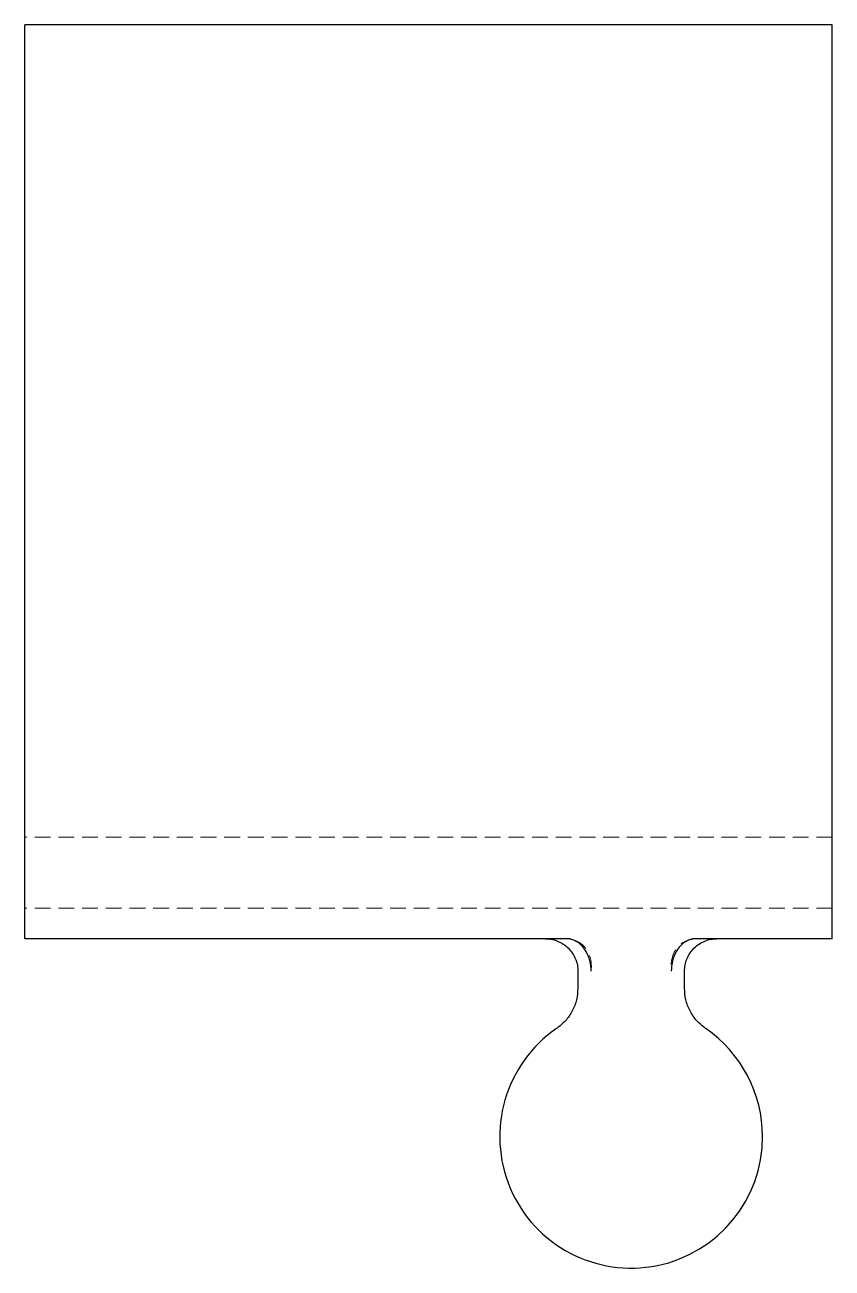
# Model space of a CAD drawing. Header units: millimetres. Extents: x 72 to 255, y 7 to 190.
# Drawn here: x 190.5 to 255.5, y 7 to 107 of the extents above.
import ezdxf

# ---------------------------------------------------------------- set-up
doc = ezdxf.new("R2010")
doc.units = ezdxf.units.MM
doc.linetypes.add('HIDDEN', pattern=[1.905, 1.27, -0.635])

msp = doc.modelspace()

# ---------------------------------------------------------------- linework, layer by layer
at = {"color": 7, "linetype": 'Continuous', "lineweight": 25}
for p, q in [((190.53, 106.39), (190.53, 107)), ((255.47, 107), (190.53, 107)), ((190.53, 34.72), (190.53, 106.39)), ((255.47, 106.39), (255.47, 107)), ((255.47, 34.72), (255.47, 106.39)), ((190.53, 33.49), (190.53, 34.72)), ((255.47, 33.49), (255.47, 34.72)), ((234.12, 33.49), (190.53, 33.49)), ((234.39, 33.5), (234.12, 33.49)), ((244.48, 33.49), (244.21, 33.5)), ((255.47, 33.49), (244.48, 33.49)), ((235.01, 30.89), (235.01, 29.52)), ((243.59, 29.52), (243.59, 30.89))]:
    msp.add_line(p, q, dxfattribs=at)
at = {"color": 7, "linetype": 'HIDDEN', "lineweight": 18}
for p, q in [((255.47, 41.66), (190.53, 41.66)), ((255.47, 35.94), (190.53, 35.94))]:
    msp.add_line(p, q, dxfattribs=at)
at = {"color": 7, "linetype": 'Continuous', "lineweight": 25}
for start, end in [(124.5747, 0), (0, 55.4466)]:
    msp.add_arc((239.3, 17.57), 10.57, start, end, dxfattribs=at)
for points, knots in [([(232.42, 33.49), (232.58, 33.48), (232.9, 33.47), (233.39, 33.32), (233.85, 33.08), (234.27, 32.75), (234.6, 32.33), (234.84, 31.86), (234.99, 31.38), (235.01, 31.05), (235.02, 30.89)], [0, 0, 0, 0, 0.116609, 0.23982, 0.368579, 0.500312, 0.631094, 0.759116, 0.882983, 1, 1, 1, 1]), ([(234.12, 33.49), (233.84, 33.49), (233.27, 33.49), (232.73, 33.49), (232.43, 33.49), (232.45, 33.49), (232.45, 33.49)], [0, 0, 0, 0, 0.27176, 0.5437, 0.815577, 1, 1, 1, 1]), ([(236.08, 30.89), (236.08, 31.42), (235.85, 32.43), (234.96, 33.35), (234.38, 33.49), (234.12, 33.49)], [0, 0, 0, 0, 0.428571, 0.714286, 1, 1, 1, 1]), ([(234.39, 33.5), (234.4, 33.49), (234.41, 33.47), (234.46, 33.46), (234.47, 33.45)], [0, 0, 0, 0, 0.741921, 1, 1, 1, 1]), ([(244.48, 33.49), (244.22, 33.49), (243.65, 33.35), (242.75, 32.43), (242.53, 31.42), (242.53, 30.89)], [0, 0, 0, 0, 0.285714, 0.571429, 1, 1, 1, 1]), ([(243.59, 30.89), (243.6, 31.05), (243.62, 31.38), (243.76, 31.86), (244, 32.33), (244.34, 32.75), (244.75, 33.08), (245.22, 33.32), (245.7, 33.47), (246.03, 33.48), (246.19, 33.49)], [0, 0, 0, 0, 0.117028, 0.240887, 0.368894, 0.49967, 0.631411, 0.760178, 0.883389, 1, 1, 1, 1]), ([(244.13, 33.45), (244.15, 33.46), (244.19, 33.47), (244.2, 33.49), (244.21, 33.5)], [0, 0, 0, 0, 0.267294, 1, 1, 1, 1]), ([(235.01, 29.52), (234.99, 29.21), (234.95, 28.57), (234.59, 27.67), (234.05, 26.86), (233.55, 26.46), (233.31, 26.27)], [0, 0, 0, 0, 0.246796, 0.50005, 0.75343, 1, 1, 1, 1]), ([(245.29, 26.27), (245.05, 26.46), (244.55, 26.86), (244.01, 27.67), (243.65, 28.57), (243.61, 29.21), (243.59, 29.52)], [0, 0, 0, 0, 0.246552, 0.499878, 0.753157, 1, 1, 1, 1])]:
    msp.add_open_spline(points, degree=3, knots=knots, dxfattribs=at)
at = {"color": 7, "linetype": 'HIDDEN', "lineweight": 18}
for points, knots in [([(236.07, 30.89), (236.11, 31.15), (236.11, 31.71), (235.8, 32.62), (235.07, 33.35), (234.42, 33.49), (234.12, 33.49)], [0, 0, 0, 0, 0.214286, 0.428571, 0.714286, 1, 1, 1, 1]), ([(244.49, 33.49), (244.19, 33.49), (243.53, 33.35), (242.8, 32.62), (242.5, 31.71), (242.5, 31.15), (242.53, 30.89)], [0, 0, 0, 0, 0.285714, 0.571429, 0.785714, 1, 1, 1, 1])]:
    msp.add_open_spline(points, degree=3, knots=knots, dxfattribs=at)

doc.saveas('drawing.dxf')
